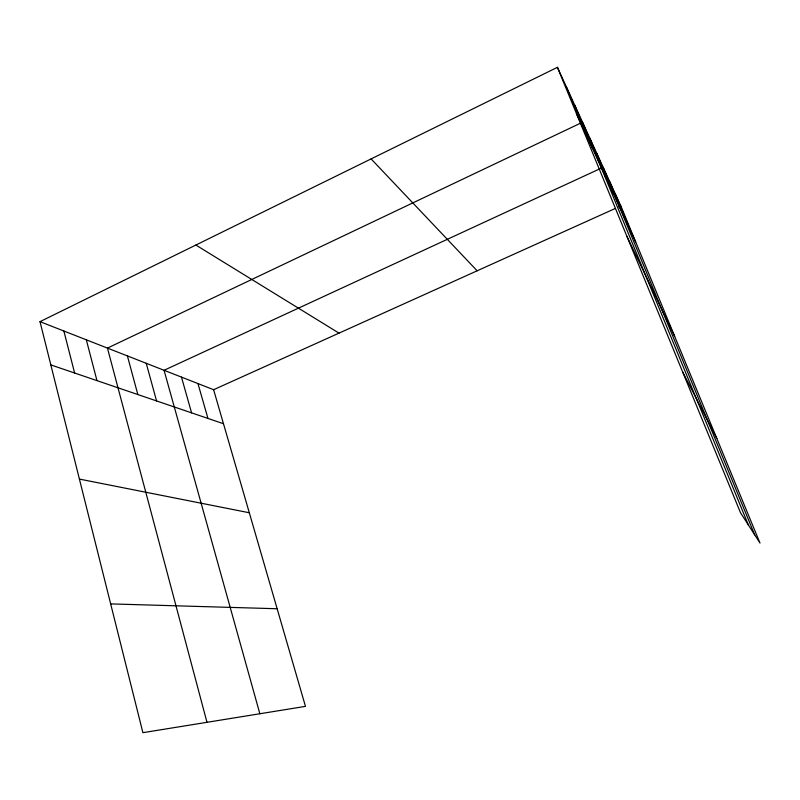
<?xml version="1.0" encoding="UTF-8"?>
<svg xmlns="http://www.w3.org/2000/svg" width="800" height="800" viewBox="0 0 800 800"><rect width="100%" height="100%" fill="white"/><g stroke="black" fill="none" stroke-linecap="round" stroke-linejoin="round"><path stroke-width="1.2" d="M40 321.66L213.61 389.71L305.47 706.37L142.9 732.68L40 321.66L557.43 67.32L620.85 205.96L760 543.07L740.56 512.83L557.43 67.32M213.61 389.71L615.26 208.48M618.61 206.96L620.85 205.96M110.66 603.9L277.16 608.75M79.41 479.08L249.31 512.76M50.82 364.9L223.48 423.73M195.86 245.05L339 333.13M371.1 158.91L477.14 270.8M682.58 371.77L716.85 438.53M626.91 236.34L674.63 336.26M576.43 113.54L635.68 241.89M615.29 193.81L630.5 230.68M609.4 180.94L625.02 218.8M754.69 534.82L603.15 167.28L164.06 370.29L259.86 713.75M596.71 153.19L613.17 193.14M589.85 138.2L606.77 179.26M748.4 525.02L582.54 122.22L107.45 348.1L206.98 722.31M574.74 105.16L592.64 148.66M566.39 86.91L584.83 131.73M197.96 383.57L207.95 418.44M181.47 377.11L191.58 412.86M146.23 363.3L156.57 400.93M127.39 355.92L137.84 394.55M86.32 339.82L96.97 380.62M63.87 331.02L74.62 373"/></g></svg>
